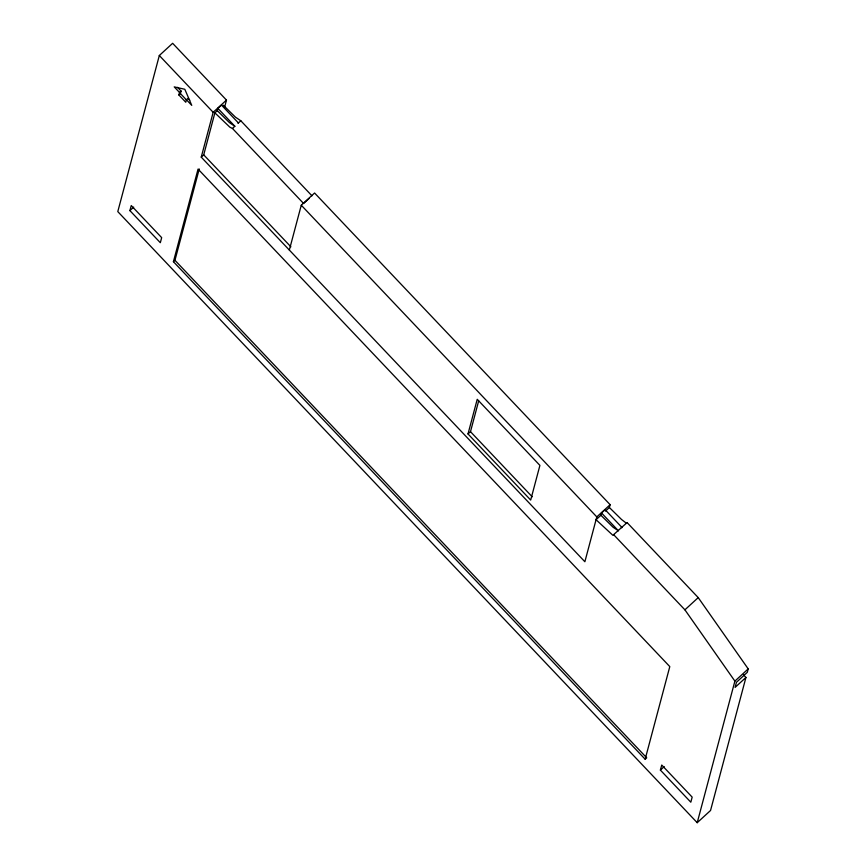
<?xml version="1.0" encoding="UTF-8"?>
<svg xmlns="http://www.w3.org/2000/svg" width="866" height="866" viewBox="0 0 866 866"><rect width="100%" height="100%" fill="white"/><g stroke="black" fill="none" stroke-linecap="round" stroke-linejoin="round"><path stroke-width="1.3" d="M224.781 106.496L226.481 100.088L172.637 43.3L159.322 55.511L117.787 211.607L697.217 822.7L710.542 810.489L745.94 677.45A13.856 2.241 47.5 0 1 743.504 674.776M129.9 210.622L131.253 205.556L161.682 237.641L160.329 242.707L129.9 210.622L133.71 207.126M189.751 100.218L187.987 98.356L186.45 99.763L185.789 102.253L178.872 94.968L179.533 92.478L181.07 91.06L177.541 87.336M178.872 94.968L180.409 93.55L181.07 91.06M173.416 261.694L198.054 169.076L669.797 666.603L645.159 759.222L173.416 261.694L174.954 260.287L199.245 168.967M289.341 250.058L301.271 205.22L314.585 193.01L610.129 504.694L596.804 516.905L584.875 561.742L201.237 157.136L213.166 112.299L226.481 100.088M201.237 157.136L203.716 154.862L214.887 112.851L217.279 110.653L217.886 108.369L221.48 105.089L238.431 122.972L240.824 120.775L311.966 195.813M468.008 433.953L477.231 399.291L539.908 465.399L530.696 500.061L468.008 433.953L470.487 431.679L478.681 400.871M745.94 677.45L735.093 687.398L736.457 682.289L747.293 672.341L748.213 668.898L698.223 597.605L627.081 522.577L612.879 535.307L596.057 519.73L600.917 515.259L601.524 512.975L605.118 509.684L622.069 527.578L621.333 527.556M605.486 511.081L609.372 507.508L610.129 504.694M627.081 522.577L626.205 523.096L621.539 519.492L609.372 507.508M660.39 770.101L661.743 765.035L692.172 797.131L690.819 802.197L660.39 770.101L664.2 766.616M697.217 822.7L734.888 681.12L748.213 668.898M214.887 112.851L229.88 127.194L232.456 128.449L234.848 126.252L217.886 108.369M309.184 198.368L303.598 203.488L232.456 128.449M734.888 681.12L684.909 609.826L698.223 597.605M645.159 759.222L646.696 757.815L174.954 260.287M240.824 120.775L235.433 117.148L223.255 105.176M237.695 122.95L238.431 122.972M234.848 126.252L229.447 122.636L217.279 110.653M600.917 515.259L613.085 527.242L618.486 530.858L601.524 512.975M159.322 55.511L213.166 112.299M301.271 205.22L596.804 516.905M613.756 534.787L684.909 609.826M179.533 92.478L174.228 86.881L184.815 89.274L191.754 105.36L186.45 99.763M180.409 93.55L186.461 99.936M470.487 431.679L532.244 496.813M203.716 154.862L290.889 246.81"/></g></svg>
